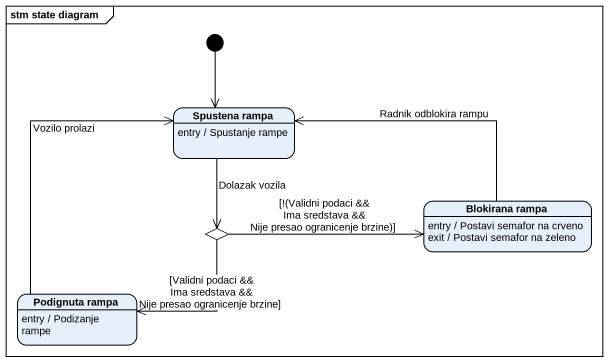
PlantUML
@startuml
mainframe stm state diagram
hide empty description
state "Spustena rampa" as Spustena_rampa
Spustena_rampa : entry / Spustanje rampe
state "Blokirana rampa" as Blokirana_rampa
Blokirana_rampa : entry / Postavi semafor na crveno
Blokirana_rampa : exit / Postavi semafor na zeleno
state choice1 <<choice>>
state "Podignuta rampa" as Podignuta_rampa
Podignuta_rampa : entry / Podizanje rampe
[*] --> Spustena_rampa
Spustena_rampa --> choice1 : Dolazak vozila
Blokirana_rampa -left-> Spustena_rampa : Radnik odblokira rampu
choice1 -right-> Blokirana_rampa : [!(Validni podaci && Ima sredstava && Nije presao ogranicenje brzine)]
choice1 --> Podignuta_rampa : [Validni podaci && Ima sredstava && Nije presao ogranicenje brzine]
Podignuta_rampa -up-> Spustena_rampa : Vozilo prolazi
@enduml
